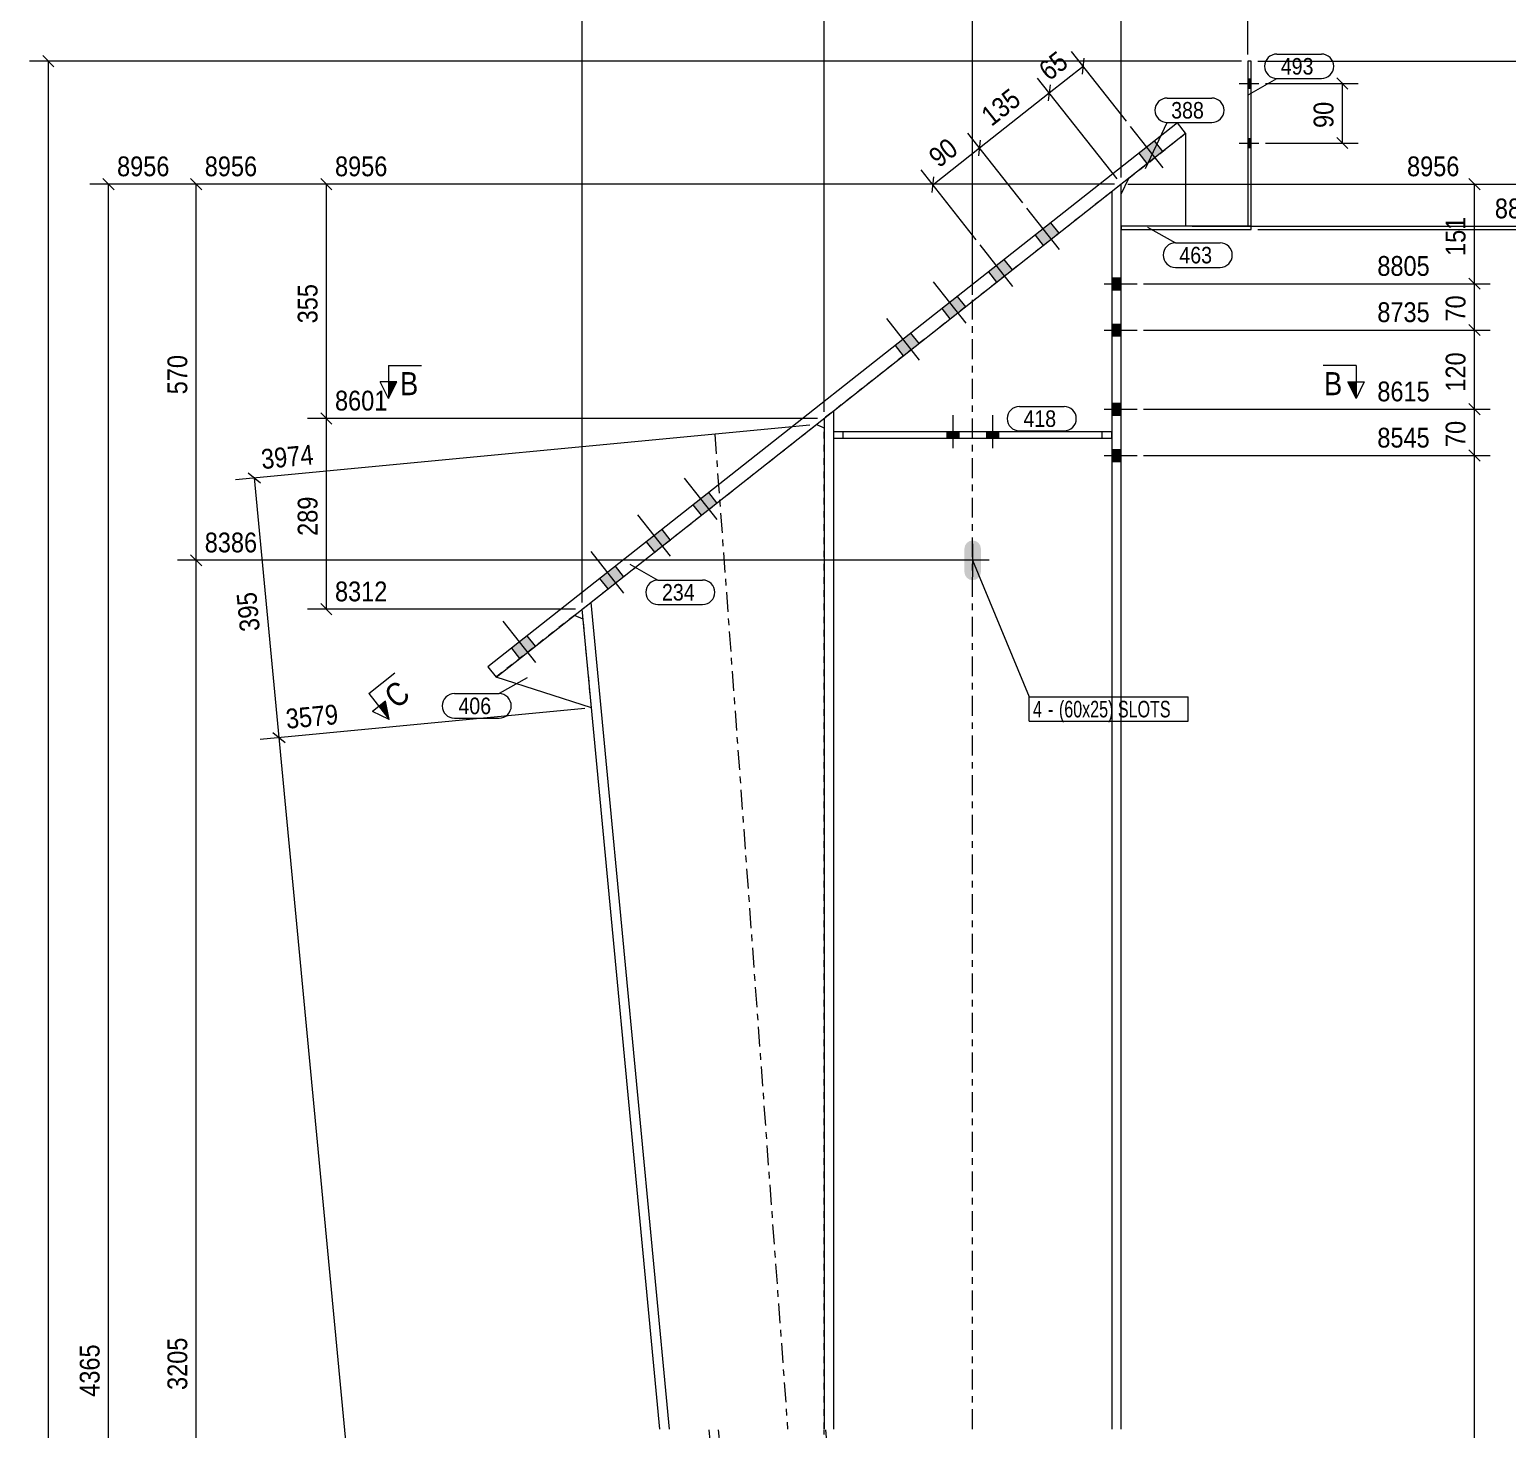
# Model space of a CAD drawing. Header units: millimetres. Extents: x 2 to 579, y 1 to 825.
# Drawn here: x 160.2 to 384, y 500.1 to 712.1 of the extents above; entities that cross this region are included whole.
import ezdxf

# ---------------------------------------------------------------- set-up
doc = ezdxf.new("R2010")
doc.units = ezdxf.units.MM
for name, pattern in [('XKITLINE00', [0]), ('XKITLINE01', [4, 1, -1, 1, -1]), ('XKITLINE03', [6, 3, -1, 1, -1])]:
    doc.linetypes.add(name, pattern=pattern)
for name, color, linetype, lineweight in [('Bolt', 3, 'Continuous', 0), ('BoltMark', 7, 'Continuous', 0), ('Dimensions', 7, 'Continuous', 0), ('Part', 2, 'Continuous', 0), ('PartMark', 7, 'Continuous', 0), ('Section', 6, 'Continuous', 0)]:
    doc.layers.add(name, color=color, linetype=linetype, lineweight=lineweight)
doc.styles.add('ARIAL', font='ARIAL.TTF')
doc.styles.add('ARIAL_NARROW', font='ARIALN.TTF')

# ---------------------------------------------------------------- blocks, each defined once
blk = doc.blocks.new('*A5')
at = {"layer": 'Bolt'}
for points in [[(325.53, 672.69), (324.13, 672.69), (324.13, 674.49), (325.53, 674.49)], [(325.53, 672.69), (324.13, 672.69), (324.13, 674.49), (325.53, 674.49)], [(325.53, 665.69), (324.13, 665.69), (324.13, 667.49), (325.53, 667.49)], [(325.53, 665.69), (324.13, 665.69), (324.13, 667.49), (325.53, 667.49)], [(325.53, 653.69), (324.13, 653.69), (324.13, 655.49), (325.53, 655.49)], [(325.53, 653.69), (324.13, 653.69), (324.13, 655.49), (325.53, 655.49)], [(325.53, 646.69), (324.13, 646.69), (324.13, 648.49), (325.53, 648.49)], [(325.53, 646.69), (324.13, 646.69), (324.13, 648.49), (325.53, 648.49)]]:
    blk.add_hatch(color=3, dxfattribs=at).paths.add_polyline_path(points, flags=17)
at = {"layer": 'Bolt', "color": 3, "linetype": 'XKITLINE00', "lineweight": 0}
for p, q in [((324.13, 674.49), (325.53, 674.49)), ((324.13, 674.49), (325.53, 674.49)), ((322.93, 673.59), (327.93, 673.59)), ((322.93, 673.59), (327.93, 673.59)), ((324.13, 672.69), (325.53, 672.69)), ((324.13, 672.69), (325.53, 672.69)), ((324.13, 667.49), (325.53, 667.49)), ((324.13, 667.49), (325.53, 667.49)), ((322.93, 666.59), (327.93, 666.59)), ((322.93, 666.59), (327.93, 666.59)), ((324.13, 665.69), (325.53, 665.69)), ((324.13, 665.69), (325.53, 665.69)), ((322.93, 654.59), (327.93, 654.59)), ((322.93, 654.59), (327.93, 654.59)), ((324.13, 655.49), (325.53, 655.49)), ((324.13, 655.49), (325.53, 655.49)), ((324.13, 653.69), (325.53, 653.69)), ((324.13, 653.69), (325.53, 653.69)), ((322.93, 647.59), (327.93, 647.59)), ((322.93, 647.59), (327.93, 647.59)), ((324.13, 648.49), (325.53, 648.49)), ((324.13, 648.49), (325.53, 648.49)), ((324.13, 646.69), (325.53, 646.69)), ((324.13, 646.69), (325.53, 646.69))]:
    blk.add_line(p, q, dxfattribs=at)
blk = doc.blocks.new('*A6')
at = {"layer": 'Bolt'}
blk.add_hatch(color=3, dxfattribs=at).paths.add_polyline_path([(303.51, 628.81), (303.03, 628.72), (302.55, 628.81), (302.15, 629.08), (301.88, 629.49), (301.78, 629.97), (301.78, 633.47), (301.88, 633.95), (302.15, 634.35), (302.55, 634.62), (303.03, 634.72), (303.51, 634.62), (303.92, 634.35), (304.19, 633.95), (304.28, 633.47), (304.28, 629.97), (304.19, 629.49), (303.92, 629.08)], flags=17)
at = {"layer": 'Bolt', "color": 3, "linetype": 'XKITLINE00', "lineweight": 0}
for p, q in [((303.03, 634.22), (303.03, 629.22)), ((305.53, 631.72), (300.53, 631.72))]:
    blk.add_line(p, q, dxfattribs=at)
blk = doc.blocks.new('*A7')
at = {"layer": 'Bolt'}
for points in [[(329.47, 691.78), (328.24, 693.35), (330.59, 695.21), (331.83, 693.64)], [(329.47, 691.78), (328.24, 693.35), (330.59, 695.21), (331.83, 693.64)], [(313.77, 679.4), (312.53, 680.97), (314.89, 682.83), (316.12, 681.26)], [(313.77, 679.4), (312.53, 680.97), (314.89, 682.83), (316.12, 681.26)], [(306.7, 673.83), (305.46, 675.4), (307.82, 677.26), (309.06, 675.69)], [(306.7, 673.83), (305.46, 675.4), (307.82, 677.26), (309.06, 675.69)], [(299.63, 668.26), (298.39, 669.83), (300.75, 671.68), (301.99, 670.11)], [(299.63, 668.26), (298.39, 669.83), (300.75, 671.68), (301.99, 670.11)], [(292.57, 662.68), (291.33, 664.26), (293.68, 666.11), (294.92, 664.54)], [(292.57, 662.68), (291.33, 664.26), (293.68, 666.11), (294.92, 664.54)], [(261.94, 638.54), (260.7, 640.11), (263.06, 641.97), (264.29, 640.4)], [(261.94, 638.54), (260.7, 640.11), (263.06, 641.97), (264.29, 640.4)], [(254.87, 632.97), (253.63, 634.54), (255.99, 636.4), (257.23, 634.83)], [(254.87, 632.97), (253.63, 634.54), (255.99, 636.4), (257.23, 634.83)], [(247.8, 627.4), (246.56, 628.97), (248.92, 630.82), (250.16, 629.25)], [(247.8, 627.4), (246.56, 628.97), (248.92, 630.82), (250.16, 629.25)], [(234.45, 616.87), (233.21, 618.44), (235.57, 620.3), (236.81, 618.73)], [(234.45, 616.87), (233.21, 618.44), (235.57, 620.3), (236.81, 618.73)]]:
    blk.add_hatch(color=3, dxfattribs=at).paths.add_polyline_path(points, flags=17)
at = {"layer": 'Bolt', "color": 3, "linetype": 'XKITLINE00', "lineweight": 0}
for p, q in [((331.89, 691.14), (326.94, 697.42)), ((331.89, 691.14), (326.94, 697.42)), ((331.83, 693.64), (330.59, 695.21)), ((331.83, 693.64), (330.59, 695.21)), ((329.47, 691.78), (328.24, 693.35)), ((329.47, 691.78), (328.24, 693.35)), ((316.18, 678.76), (311.23, 685.04)), ((316.18, 678.76), (311.23, 685.04)), ((316.12, 681.26), (314.89, 682.83)), ((316.12, 681.26), (314.89, 682.83)), ((313.77, 679.4), (312.53, 680.97)), ((313.77, 679.4), (312.53, 680.97)), ((309.12, 673.19), (304.16, 679.47)), ((309.12, 673.19), (304.16, 679.47)), ((309.06, 675.69), (307.82, 677.26)), ((309.06, 675.69), (307.82, 677.26)), ((302.05, 667.61), (297.1, 673.9)), ((302.05, 667.61), (297.1, 673.9)), ((306.7, 673.83), (305.46, 675.4)), ((306.7, 673.83), (305.46, 675.4)), ((301.99, 670.11), (300.75, 671.68)), ((301.99, 670.11), (300.75, 671.68)), ((299.63, 668.26), (298.39, 669.83)), ((299.63, 668.26), (298.39, 669.83)), ((294.98, 662.04), (290.03, 668.33)), ((294.98, 662.04), (290.03, 668.33)), ((294.92, 664.54), (293.68, 666.11)), ((294.92, 664.54), (293.68, 666.11)), ((292.57, 662.68), (291.33, 664.26)), ((292.57, 662.68), (291.33, 664.26)), ((264.35, 637.9), (259.4, 644.18)), ((264.35, 637.9), (259.4, 644.18)), ((264.29, 640.4), (263.06, 641.97)), ((264.29, 640.4), (263.06, 641.97)), ((257.29, 632.33), (252.33, 638.61)), ((257.29, 632.33), (252.33, 638.61)), ((261.94, 638.54), (260.7, 640.11)), ((261.94, 638.54), (260.7, 640.11)), ((257.23, 634.83), (255.99, 636.4)), ((257.23, 634.83), (255.99, 636.4)), ((254.87, 632.97), (253.63, 634.54)), ((254.87, 632.97), (253.63, 634.54)), ((250.22, 626.75), (245.27, 633.04)), ((250.22, 626.75), (245.27, 633.04)), ((250.16, 629.25), (248.92, 630.82)), ((250.16, 629.25), (248.92, 630.82)), ((247.8, 627.4), (246.56, 628.97)), ((247.8, 627.4), (246.56, 628.97)), ((236.87, 616.23), (231.92, 622.51)), ((236.87, 616.23), (231.92, 622.51)), ((236.81, 618.73), (235.57, 620.3)), ((236.81, 618.73), (235.57, 620.3)), ((234.45, 616.87), (233.21, 618.44)), ((234.45, 616.87), (233.21, 618.44))]:
    blk.add_line(p, q, dxfattribs=at)
blk = doc.blocks.new('*A8')
at = {"layer": 'Bolt'}
for points in [[(344.73, 704.6), (345.23, 704.6), (345.23, 703.2), (344.73, 703.2)], [(344.73, 695.6), (345.23, 695.6), (345.23, 694.2), (344.73, 694.2)]]:
    blk.add_hatch(color=3, dxfattribs=at).paths.add_polyline_path(points, flags=17)
at = {"layer": 'Bolt', "color": 3, "linetype": 'XKITLINE00', "lineweight": 0}
for p, q in [((343.39, 703.9), (346.39, 703.9)), ((344.73, 704.6), (345.23, 704.6)), ((344.73, 703.2), (345.23, 703.2)), ((343.39, 694.9), (346.39, 694.9)), ((344.73, 695.6), (345.23, 695.6)), ((344.73, 694.2), (345.23, 694.2))]:
    blk.add_line(p, q, dxfattribs=at)
blk = doc.blocks.new('*A9')
at = {"layer": 'Bolt'}
for points in [[(344.73, 704.6), (345.23, 704.6), (345.23, 703.2), (344.73, 703.2)], [(344.73, 695.6), (345.23, 695.6), (345.23, 694.2), (344.73, 694.2)]]:
    blk.add_hatch(color=3, dxfattribs=at).paths.add_polyline_path(points, flags=17)
at = {"layer": 'Bolt', "color": 3, "linetype": 'XKITLINE00', "lineweight": 0}
for p, q in [((343.39, 703.9), (346.39, 703.9)), ((344.73, 704.6), (345.23, 704.6)), ((344.73, 703.2), (345.23, 703.2)), ((343.39, 694.9), (346.39, 694.9)), ((344.73, 695.6), (345.23, 695.6)), ((344.73, 694.2), (345.23, 694.2))]:
    blk.add_line(p, q, dxfattribs=at)
blk = doc.blocks.new('*A13')
at = {"layer": 'Bolt'}
for points in [[(299.13, 650.22), (299.13, 651.22), (300.93, 651.22), (300.93, 650.22)], [(299.13, 650.22), (299.13, 651.22), (300.93, 651.22), (300.93, 650.22)], [(305.13, 650.22), (305.13, 651.22), (306.93, 651.22), (306.93, 650.22)], [(305.13, 650.22), (305.13, 651.22), (306.93, 651.22), (306.93, 650.22)]]:
    blk.add_hatch(color=3, dxfattribs=at).paths.add_polyline_path(points, flags=17)
at = {"layer": 'Bolt', "color": 3, "linetype": 'XKITLINE00', "lineweight": 0}
for p, q in [((300.03, 653.72), (300.03, 648.72)), ((300.03, 653.72), (300.03, 648.72)), ((306.03, 653.72), (306.03, 648.72)), ((306.03, 653.72), (306.03, 648.72)), ((299.13, 651.22), (299.13, 650.22)), ((299.13, 651.22), (299.13, 650.22)), ((300.93, 651.22), (300.93, 650.22)), ((300.93, 651.22), (300.93, 650.22)), ((305.13, 651.22), (305.13, 650.22)), ((305.13, 651.22), (305.13, 650.22)), ((306.93, 651.22), (306.93, 650.22)), ((306.93, 651.22), (306.93, 650.22))]:
    blk.add_line(p, q, dxfattribs=at)
blk = doc.blocks.new('*A14')
at = {"layer": 'Part', "color": 7, "linetype": 'XKITLINE01', "lineweight": 0}
for p, q in [((325.53, 688.67), (280.53, 653.2)), ((281.93, 651.22), (281.93, 650.22)), ((324.13, 651.22), (324.13, 650.22))]:
    blk.add_line(p, q, dxfattribs=at)
at = {"layer": 'Part', "color": 2, "linetype": 'XKITLINE00', "lineweight": 0}
for p, q in [((324.13, 687.57), (324.13, 651.22)), ((325.53, 500.18), (325.53, 688.67)), ((281.93, 654.3), (281.93, 651.22)), ((280.53, 653.2), (280.53, 500.18)), ((281.93, 650.22), (281.93, 500.18)), ((324.13, 650.22), (324.13, 500.18))]:
    blk.add_line(p, q, dxfattribs=at)
at = {"layer": 'Part', "color": 7, "linetype": 'XKITLINE03', "lineweight": 0}
blk.add_line((303.03, 500.18), (303.03, 680.94), dxfattribs=at)
blk = doc.blocks.new('*A15')
at = {"layer": 'Part', "color": 2, "linetype": 'XKITLINE00', "lineweight": 0}
for p, q in [((334.05, 697.94), (229.6, 615.6)), ((230.84, 614.03), (335.29, 696.37)), ((335.29, 696.37), (334.05, 697.94)), ((229.6, 615.6), (230.84, 614.03))]:
    blk.add_line(p, q, dxfattribs=at)
blk = doc.blocks.new('*A16')
at = {"layer": 'Part', "color": 2, "linetype": 'XKITLINE00', "lineweight": 0}
for p, q in [((345.23, 682.3), (325.53, 682.3)), ((325.53, 681.8), (345.23, 681.8)), ((345.23, 681.8), (345.23, 682.3))]:
    blk.add_line(p, q, dxfattribs=at)
at = {"layer": 'Part', "color": 7, "linetype": 'XKITLINE01', "lineweight": 0}
blk.add_line((325.53, 682.3), (325.53, 681.8), dxfattribs=at)
blk = doc.blocks.new('*A17')
at = {"layer": 'Part', "color": 2, "linetype": 'XKITLINE00', "lineweight": 0}
for p, q in [((345.23, 707.3), (344.73, 707.3)), ((344.73, 707.3), (344.73, 682.3)), ((345.23, 682.3), (345.23, 707.3)), ((344.73, 682.3), (345.23, 682.3))]:
    blk.add_line(p, q, dxfattribs=at)
blk = doc.blocks.new('*A18')
at = {"layer": 'Part', "color": 7, "linetype": 'XKITLINE01', "lineweight": 0}
for p, q in [((326.71, 689.6), (335.29, 696.37)), ((325.53, 682.3), (325.53, 687.17)), ((335.29, 682.3), (325.53, 682.3))]:
    blk.add_line(p, q, dxfattribs=at)
at = {"layer": 'Part', "color": 2, "linetype": 'XKITLINE00', "lineweight": 0}
for p, q in [((335.29, 696.37), (335.29, 682.3)), ((325.53, 687.17), (326.71, 689.6))]:
    blk.add_line(p, q, dxfattribs=at)
blk = doc.blocks.new('*A21')
at = {"layer": 'Part', "color": 7, "linetype": 'XKITLINE01', "lineweight": 0}
for p, q in [((242.71, 623.38), (230.84, 614.03)), ((245.3, 609.38), (244.03, 622.82))]:
    blk.add_line(p, q, dxfattribs=at)
at = {"layer": 'Part', "color": 2, "linetype": 'XKITLINE00', "lineweight": 0}
for p, q in [((244.03, 622.82), (242.71, 623.38)), ((245.3, 609.38), (230.84, 614.03))]:
    blk.add_line(p, q, dxfattribs=at)
blk = doc.blocks.new('*A22')
at = {"layer": 'Part', "color": 7, "linetype": 'XKITLINE01', "lineweight": 0}
for p, q in [((243.89, 624.31), (279.37, 652.28)), ((279.37, 652.28), (280.54, 651.73)), ((280.53, 500.18), (280.53, 651.73)), ((280.53, 500.18), (280.54, 651.73)), ((280.54, 651.73), (280.53, 651.73)), ((280.53, 331.36), (280.53, 500.08)), ((280.53, 331.36), (280.53, 500.08))]:
    blk.add_line(p, q, dxfattribs=at)
at = {"layer": 'Part', "color": 2, "linetype": 'XKITLINE00', "lineweight": 0}
for p, q in [((280.53, 651.73), (279.37, 652.28)), ((245.19, 625.34), (257.08, 500.18)), ((255.67, 500.18), (243.89, 624.31)), ((279.14, 331.22), (263.1, 500.08)), ((264.51, 500.08), (280.53, 331.36)), ((280.53, 331.36), (279.14, 331.22))]:
    blk.add_line(p, q, dxfattribs=at)
at = {"layer": 'Part', "color": 7, "linetype": 'XKITLINE03', "lineweight": 0}
for p, q in [((263.97, 650.84), (275.01, 500.18)), ((280.75, 500.08), (281.48, 490.19))]:
    blk.add_line(p, q, dxfattribs=at)
blk = doc.blocks.new('*A26')
at = {"layer": 'Part', "color": 2, "linetype": 'XKITLINE00', "lineweight": 0}
for p, q in [((281.93, 651.22), (324.13, 651.22)), ((281.93, 651.22), (281.93, 650.22)), ((281.93, 650.22), (324.13, 650.22)), ((324.13, 650.22), (324.13, 651.22))]:
    blk.add_line(p, q, dxfattribs=at)
at = {"layer": 'Part', "color": 7, "linetype": 'XKITLINE01', "lineweight": 0}
for p, q in [((283.43, 650.22), (283.43, 651.22)), ((322.63, 650.22), (322.63, 651.22))]:
    blk.add_line(p, q, dxfattribs=at)
blk = doc.blocks.new('*A80')
at = {"layer": 'Dimensions', "color": 7, "linetype": 'XKITLINE00', "lineweight": 0}
for p, q in [((328.93, 647.59), (381.43, 647.59)), ((378.18, 648.44), (379.88, 646.75)), ((379.03, 87.23), (379.03, 647.59))]:
    blk.add_line(p, q, dxfattribs=at)
at = {"layer": 'Dimensions', "color": 3}
blk.add_point((379.03, 647.59), dxfattribs=at)
at = {"layer": 'Dimensions', "color": 3, "style": 'ARIAL', "width": 0.85}
blk.add_text('8545', height=3, dxfattribs=at).set_placement((364.33, 648.79))
blk = doc.blocks.new('*A81')
at = {"layer": 'Dimensions', "color": 7, "linetype": 'XKITLINE00', "lineweight": 0}
for p, q in [((328.93, 654.59), (381.43, 654.59)), ((378.18, 655.44), (379.88, 653.75)), ((379.03, 647.59), (379.03, 654.59)), ((328.93, 647.59), (381.43, 647.59)), ((378.18, 648.44), (379.88, 646.75))]:
    blk.add_line(p, q, dxfattribs=at)
at = {"layer": 'Dimensions', "color": 3}
for p in [(379.03, 654.59), (379.03, 647.59)]:
    blk.add_point(p, dxfattribs=at)
at = {"layer": 'Dimensions', "color": 3, "style": 'ARIAL', "width": 0.85}
blk.add_text('8615', height=3, dxfattribs=at).set_placement((364.33, 655.79))
blk.add_text('70', height=3, rotation=90.0002, dxfattribs=at).set_placement((377.68, 648.87))
blk = doc.blocks.new('*A82')
at = {"layer": 'Dimensions', "color": 7, "linetype": 'XKITLINE00', "lineweight": 0}
for p, q in [((378.18, 667.44), (379.88, 665.75)), ((328.93, 666.59), (381.43, 666.59)), ((379.03, 654.59), (379.03, 666.59)), ((328.93, 654.59), (381.43, 654.59)), ((378.18, 655.44), (379.88, 653.75))]:
    blk.add_line(p, q, dxfattribs=at)
at = {"layer": 'Dimensions', "color": 3}
for p in [(379.03, 666.59), (379.03, 654.59)]:
    blk.add_point(p, dxfattribs=at)
at = {"layer": 'Dimensions', "color": 3, "style": 'ARIAL', "width": 0.85}
blk.add_text('8735', height=3, dxfattribs=at).set_placement((364.33, 667.79))
blk.add_text('120', height=3, rotation=90.0002, dxfattribs=at).set_placement((377.68, 657.26))
blk = doc.blocks.new('*A83')
at = {"layer": 'Dimensions', "color": 7, "linetype": 'XKITLINE00', "lineweight": 0}
for p, q in [((378.18, 674.44), (379.88, 672.75)), ((328.93, 673.59), (381.43, 673.59)), ((379.03, 666.59), (379.03, 673.59)), ((378.18, 667.44), (379.88, 665.75)), ((328.93, 666.59), (381.43, 666.59))]:
    blk.add_line(p, q, dxfattribs=at)
at = {"layer": 'Dimensions', "color": 3}
for p in [(379.03, 673.59), (379.03, 666.59)]:
    blk.add_point(p, dxfattribs=at)
at = {"layer": 'Dimensions', "color": 3, "style": 'ARIAL', "width": 0.85}
blk.add_text('8805', height=3, dxfattribs=at).set_placement((364.33, 674.79))
blk.add_text('70', height=3, rotation=90.0002, dxfattribs=at).set_placement((377.68, 667.87))
blk = doc.blocks.new('*A84')
at = {"layer": 'Dimensions', "color": 7, "linetype": 'XKITLINE00', "lineweight": 0}
for p, q in [((378.18, 689.52), (379.88, 687.83)), ((326.53, 688.67), (381.43, 688.67)), ((379.03, 673.59), (379.03, 688.67)), ((378.18, 674.44), (379.88, 672.75)), ((328.93, 673.59), (381.43, 673.59))]:
    blk.add_line(p, q, dxfattribs=at)
at = {"layer": 'Dimensions', "color": 3}
for p in [(379.03, 688.67), (379.03, 673.59)]:
    blk.add_point(p, dxfattribs=at)
at = {"layer": 'Dimensions', "color": 3, "style": 'ARIAL', "width": 0.85}
blk.add_text('8956', height=3, dxfattribs=at).set_placement((368.83, 689.87))
blk.add_text('151', height=3, rotation=90.0002, dxfattribs=at).set_placement((377.68, 677.8))
blk = doc.blocks.new('*A85')
at = {"layer": 'Dimensions', "color": 7, "linetype": 'XKITLINE00', "lineweight": 0}
for p, q in [((347.39, 703.9), (361.43, 703.9)), ((358.18, 704.75), (359.88, 703.05)), ((359.03, 694.9), (359.03, 703.9)), ((347.39, 694.9), (361.43, 694.9)), ((358.18, 695.75), (359.88, 694.05))]:
    blk.add_line(p, q, dxfattribs=at)
at = {"layer": 'Dimensions', "color": 3}
for p in [(359.03, 703.9), (359.03, 694.9)]:
    blk.add_point(p, dxfattribs=at)
at = {"layer": 'Dimensions', "color": 3, "style": 'ARIAL', "width": 0.85}
blk.add_text('90', height=3, rotation=90.0002, dxfattribs=at).set_placement((357.68, 697.18))
blk = doc.blocks.new('*A86')
at = {"layer": 'Dimensions', "color": 7, "linetype": 'XKITLINE00', "lineweight": 0}
for p, q in [((244.31, 609.28), (195.13, 604.61)), ((197.04, 605.65), (198.89, 604.12)), ((224.45, 326.03), (197.97, 604.88)), ((223.77, 333.22), (224.45, 326.03)), ((278.14, 331.13), (221.61, 325.76)), ((278.14, 331.13), (222.06, 325.8)), ((223.71, 328.47), (224.45, 326.03)), ((224.71, 328.57), (224.45, 326.03)), ((223.52, 326.8), (225.37, 325.27))]:
    blk.add_line(p, q, dxfattribs=at)
at = {"layer": 'Dimensions', "color": 3}
for p in [(197.97, 604.88), (224.45, 326.03)]:
    blk.add_point(p, dxfattribs=at)
at = {"layer": 'Dimensions', "color": 7}
blk.add_point((224.45, 326.03), dxfattribs=at)
at = {"layer": 'Dimensions', "color": 3, "style": 'ARIAL', "width": 0.85}
for s, rotation, p in [('3579', 5.4259, (199.15, 606.2)), ('3579', 95.4261, (210.28, 460.9)), ('RD', -84.5743, (224.96, 333.33))]:
    blk.add_text(s, height=3, rotation=rotation, dxfattribs=at).set_placement(p)
blk = doc.blocks.new('*A87')
at = {"layer": 'Dimensions', "color": 7, "linetype": 'XKITLINE00', "lineweight": 0}
for p, q in [((278.38, 652.19), (191.4, 643.93)), ((193.31, 644.96), (195.16, 643.43)), ((197.97, 604.88), (194.23, 644.2)), ((244.31, 609.28), (195.13, 604.61)), ((197.04, 605.65), (198.89, 604.12))]:
    blk.add_line(p, q, dxfattribs=at)
at = {"layer": 'Dimensions', "color": 3}
for p in [(194.23, 644.2), (197.97, 604.88)]:
    blk.add_point(p, dxfattribs=at)
at = {"layer": 'Dimensions', "color": 3, "style": 'ARIAL', "width": 0.85}
for s, rotation, p in [('3974', 5.4259, (195.41, 645.52)), ('395', 95.4261, (195.07, 621.09))]:
    blk.add_text(s, height=3, rotation=rotation, dxfattribs=at).set_placement(p)
blk = doc.blocks.new('*A88')
at = {"layer": 'Dimensions', "color": 7, "linetype": 'XKITLINE00', "lineweight": 0}
for p, q in [((303.03, 671.94), (303.03, 733.04)), ((344.73, 708.3), (344.73, 733.04)), ((303.88, 731.04), (302.18, 729.34)), ((303.03, 730.19), (344.73, 730.19)), ((345.58, 731.04), (343.88, 729.34))]:
    blk.add_line(p, q, dxfattribs=at)
at = {"layer": 'Dimensions', "color": 3}
for p in [(303.03, 730.19), (344.73, 730.19)]:
    blk.add_point(p, dxfattribs=at)
at = {"layer": 'Dimensions', "color": 3, "style": 'ARIAL', "width": 0.85}
blk.add_text('417', height=3, dxfattribs=at).set_placement((320.55, 731.54))
blk = doc.blocks.new('*A91')
at = {"layer": 'BoltMark', "color": 7, "linetype": 'XKITLINE00', "lineweight": 0}
for p, q in [((303.03, 631.72), (311.57, 611.04)), ((311.57, 611.04), (335.69, 611.04)), ((311.57, 607.34), (311.57, 611.04)), ((335.69, 607.34), (335.69, 611.04)), ((311.57, 607.34), (335.69, 607.34))]:
    blk.add_line(p, q, dxfattribs=at)
at = {"layer": 'BoltMark', "color": 3, "style": 'ARIAL_NARROW', "width": 0.85}
for s, p in [('4', (312.17, 607.94)), ('-', (314.44, 607.94)), ('(60x25) SLOTS', (316.1, 607.94))]:
    blk.add_text(s, height=2.5, dxfattribs=at).set_placement(p)
blk = doc.blocks.new('*A92')
at = {"layer": 'PartMark', "color": 7, "linetype": 'XKITLINE00', "lineweight": 0}
for p, q in [((310.12, 655.02), (316.88, 655.02)), ((310.12, 651.32), (316.88, 651.32))]:
    blk.add_line(p, q, dxfattribs=at)
for centre, start, end in [((310.12, 653.17), 90, 270), ((316.88, 653.17), 270, 90)]:
    blk.add_arc(centre, 1.85, start, end, dxfattribs=at)
at = {"layer": 'PartMark', "color": 3, "style": 'ARIAL', "width": 0.85}
blk.add_text('418', height=2.5, dxfattribs=at).set_placement((310.72, 651.92))
blk = doc.blocks.new('*A95')
at = {"layer": 'PartMark', "color": 7, "linetype": 'XKITLINE00', "lineweight": 0}
for p, q in [((235.54, 613.93), (231.3, 611.53)), ((224.54, 611.53), (231.3, 611.53)), ((224.54, 607.83), (231.3, 607.83))]:
    blk.add_line(p, q, dxfattribs=at)
for centre, start, end in [((224.54, 609.68), 90, 270), ((231.3, 609.68), 270, 90)]:
    blk.add_arc(centre, 1.85, start, end, dxfattribs=at)
at = {"layer": 'PartMark', "color": 3, "style": 'ARIAL', "width": 0.85}
blk.add_text('406', height=2.5, dxfattribs=at).set_placement((225.14, 608.43))
blk = doc.blocks.new('*A96')
at = {"layer": 'PartMark', "color": 7, "linetype": 'XKITLINE00', "lineweight": 0}
for p, q in [((332.5, 701.71), (339.26, 701.71)), ((329.22, 691.06), (332.5, 698.01)), ((332.5, 698.01), (339.26, 698.01))]:
    blk.add_line(p, q, dxfattribs=at)
for centre, start, end in [((332.5, 699.86), 90, 270), ((339.26, 699.86), 270, 90)]:
    blk.add_arc(centre, 1.85, start, end, dxfattribs=at)
at = {"layer": 'PartMark', "color": 3, "style": 'ARIAL', "width": 0.85}
blk.add_text('388', height=2.5, dxfattribs=at).set_placement((333.1, 698.61))
blk = doc.blocks.new('*A97')
at = {"layer": 'PartMark', "color": 7, "linetype": 'XKITLINE00', "lineweight": 0}
for p, q in [((349.1, 708.37), (355.87, 708.37)), ((344.86, 702.27), (349.1, 704.67)), ((349.1, 704.67), (355.87, 704.67))]:
    blk.add_line(p, q, dxfattribs=at)
for centre, start, end in [((349.1, 706.52), 90, 270), ((355.87, 706.52), 270, 90)]:
    blk.add_arc(centre, 1.85, start, end, dxfattribs=at)
at = {"layer": 'PartMark', "color": 3, "style": 'ARIAL', "width": 0.85}
blk.add_text('493', height=2.5, dxfattribs=at).set_placement((349.7, 705.27))
blk = doc.blocks.new('*A98')
at = {"layer": 'PartMark', "color": 7, "linetype": 'XKITLINE00', "lineweight": 0}
for p, q in [((329.5, 682.17), (333.74, 679.78)), ((333.74, 679.78), (340.51, 679.78)), ((333.74, 676.08), (340.51, 676.08))]:
    blk.add_line(p, q, dxfattribs=at)
for centre, start, end in [((333.74, 677.93), 90, 270), ((340.51, 677.93), 270, 90)]:
    blk.add_arc(centre, 1.85, start, end, dxfattribs=at)
at = {"layer": 'PartMark', "color": 3, "style": 'ARIAL', "width": 0.85}
blk.add_text('463', height=2.5, dxfattribs=at).set_placement((334.34, 676.68))
blk = doc.blocks.new('*A99')
at = {"layer": 'PartMark', "color": 7, "linetype": 'XKITLINE00', "lineweight": 0}
for p, q in [((251.12, 631.12), (255.37, 628.73)), ((255.37, 628.73), (262.13, 628.73)), ((255.37, 625.03), (262.13, 625.03))]:
    blk.add_line(p, q, dxfattribs=at)
for centre, start, end in [((255.37, 626.88), 90, 270), ((262.13, 626.88), 270, 90)]:
    blk.add_arc(centre, 1.85, start, end, dxfattribs=at)
at = {"layer": 'PartMark', "color": 3, "style": 'ARIAL', "width": 0.85}
blk.add_text('234', height=2.5, dxfattribs=at).set_placement((255.97, 625.63))
blk = doc.blocks.new('*A103')
at = {"layer": 'Section'}
for points in [[(353.24, 720.06), (354.78, 718.1), (352.25, 719.29)], [(214.1, 610.38), (214.66, 607.64), (213.11, 609.6)]]:
    blk.add_hatch(color=3, dxfattribs=at).paths.add_polyline_path(points, flags=17)
at = {"layer": 'Section', "color": 1, "linetype": 'XKITLINE00', "lineweight": 0}
for p, q in [((351.69, 722.03), (347.76, 718.93)), ((351.69, 722.03), (354.78, 718.1)), ((211.57, 611.56), (215.49, 614.66)), ((211.57, 611.56), (214.66, 607.64))]:
    blk.add_line(p, q, dxfattribs=at)
at = {"layer": 'Section', "color": 3, "linetype": 'XKITLINE00', "lineweight": 0}
for p, q in [((352.25, 719.29), (354.22, 720.84)), ((354.22, 720.84), (354.78, 718.1)), ((354.78, 718.1), (352.25, 719.29)), ((214.1, 610.38), (212.13, 608.83)), ((214.66, 607.64), (214.1, 610.38)), ((214.66, 607.64), (212.13, 608.83))]:
    blk.add_line(p, q, dxfattribs=at)
at = {"layer": 'Section', "color": 7, "style": 'ARIAL', "width": 0.85}
for p in [(350.45, 715.32), (215.73, 609.11)]:
    blk.add_text('C', height=3.5, rotation=38.2507, dxfattribs=at).set_placement(p)
blk = doc.blocks.new('*A105')
at = {"layer": 'Section'}
for points in [[(215.79, 658.72), (214.54, 656.22), (214.54, 658.72)], [(361.1, 658.72), (361.1, 656.22), (359.85, 658.72)]]:
    blk.add_hatch(color=3, dxfattribs=at).paths.add_polyline_path(points, flags=17)
at = {"layer": 'Section', "color": 1, "linetype": 'XKITLINE00', "lineweight": 0}
for p, q in [((214.54, 661.22), (219.54, 661.22)), ((214.54, 661.22), (214.54, 656.22)), ((361.1, 661.22), (356.1, 661.22)), ((361.1, 661.22), (361.1, 656.22))]:
    blk.add_line(p, q, dxfattribs=at)
at = {"layer": 'Section', "color": 3, "linetype": 'XKITLINE00', "lineweight": 0}
for p, q in [((214.54, 656.22), (213.29, 658.72)), ((215.79, 658.72), (213.29, 658.72)), ((214.54, 656.22), (215.79, 658.72)), ((359.85, 658.72), (362.35, 658.72)), ((361.1, 656.22), (359.85, 658.72)), ((362.35, 658.72), (361.1, 656.22))]:
    blk.add_line(p, q, dxfattribs=at)
at = {"layer": 'Section', "color": 7, "style": 'ARIAL', "width": 0.85}
for p in [(216.29, 656.72), (356.24, 656.72)]:
    blk.add_text('B', height=3.5, dxfattribs=at).set_placement(p)
blk = doc.blocks.new('*A107')
at = {"layer": 'Dimensions', "color": 7, "linetype": 'XKITLINE00', "lineweight": 0}
for p, q in [((204.3, 654.05), (205.99, 652.35)), ((279.53, 653.2), (202.3, 653.2)), ((205.15, 624.31), (205.15, 653.2)), ((204.3, 625.16), (205.99, 623.46)), ((242.89, 624.31), (202.3, 624.31))]:
    blk.add_line(p, q, dxfattribs=at)
at = {"layer": 'Dimensions', "color": 3}
for p in [(205.15, 653.2), (205.15, 624.31)]:
    blk.add_point(p, dxfattribs=at)
at = {"layer": 'Dimensions', "color": 3, "style": 'ARIAL', "width": 0.85}
for s, p in [('8601', (206.45, 654.4)), ('8312', (206.45, 625.51))]:
    blk.add_text(s, height=3, dxfattribs=at).set_placement(p)
blk.add_text('289', height=3, rotation=90.0002, dxfattribs=at).set_placement((203.8, 635.42))
blk = doc.blocks.new('*A108')
at = {"layer": 'Dimensions', "color": 7, "linetype": 'XKITLINE00', "lineweight": 0}
for p, q in [((204.3, 689.52), (205.99, 687.83)), ((324.53, 688.67), (202.3, 688.67)), ((205.15, 653.2), (205.15, 688.67)), ((204.3, 654.05), (205.99, 652.35)), ((279.53, 653.2), (202.3, 653.2))]:
    blk.add_line(p, q, dxfattribs=at)
at = {"layer": 'Dimensions', "color": 3}
for p in [(205.15, 688.67), (205.15, 653.2)]:
    blk.add_point(p, dxfattribs=at)
at = {"layer": 'Dimensions', "color": 3, "style": 'ARIAL', "width": 0.85}
blk.add_text('8956', height=3, dxfattribs=at).set_placement((206.45, 689.87))
blk.add_text('355', height=3, rotation=90.0002, dxfattribs=at).set_placement((203.8, 667.6))
blk = doc.blocks.new('*A109')
at = {"layer": 'Dimensions', "color": 7, "linetype": 'XKITLINE00', "lineweight": 0}
for p, q in [((244.73, 718.67), (243.04, 716.97)), ((243.89, 625.31), (243.89, 720.67)), ((281.38, 718.67), (279.68, 716.97)), ((280.53, 654.2), (280.53, 720.67)), ((243.89, 717.82), (280.53, 717.82))]:
    blk.add_line(p, q, dxfattribs=at)
at = {"layer": 'Dimensions', "color": 3}
for p in [(243.89, 717.82), (280.53, 717.82)]:
    blk.add_point(p, dxfattribs=at)
at = {"layer": 'Dimensions', "color": 3, "style": 'ARIAL', "width": 0.85}
blk.add_text('366', height=3, dxfattribs=at).set_placement((258.87, 719.17))
blk = doc.blocks.new('*A110')
at = {"layer": 'Dimensions', "color": 7, "linetype": 'XKITLINE00', "lineweight": 0}
for p, q in [((281.38, 718.67), (279.68, 716.97)), ((280.53, 654.2), (280.53, 720.67)), ((303.88, 718.67), (302.18, 716.97)), ((303.03, 671.94), (303.03, 720.67)), ((280.53, 717.82), (303.03, 717.82))]:
    blk.add_line(p, q, dxfattribs=at)
at = {"layer": 'Dimensions', "color": 3}
for p in [(280.53, 717.82), (303.03, 717.82)]:
    blk.add_point(p, dxfattribs=at)
at = {"layer": 'Dimensions', "color": 3, "style": 'ARIAL', "width": 0.85}
blk.add_text('225', height=3, dxfattribs=at).set_placement((288.44, 719.17))
blk = doc.blocks.new('*A111')
at = {"layer": 'Dimensions', "color": 7, "linetype": 'XKITLINE00', "lineweight": 0}
for p, q in [((303.88, 718.67), (302.18, 716.97)), ((303.03, 671.94), (303.03, 720.67)), ((326.38, 718.67), (324.68, 716.97)), ((325.53, 689.67), (325.53, 720.67)), ((303.03, 717.82), (325.53, 717.82))]:
    blk.add_line(p, q, dxfattribs=at)
at = {"layer": 'Dimensions', "color": 3}
for p in [(303.03, 717.82), (325.53, 717.82)]:
    blk.add_point(p, dxfattribs=at)
at = {"layer": 'Dimensions', "color": 3, "style": 'ARIAL', "width": 0.85}
blk.add_text('225', height=3, dxfattribs=at).set_placement((310.94, 719.17))
blk = doc.blocks.new('*A112')
at = {"layer": 'Dimensions', "color": 7, "linetype": 'XKITLINE00', "lineweight": 0}
for p, q in [((310.61, 685.83), (302.28, 696.4)), ((296.98, 688.59), (304.05, 694.16)), ((304.19, 695.35), (303.9, 692.97)), ((303.55, 680.25), (295.21, 690.82)), ((297.12, 689.78), (296.84, 687.39))]:
    blk.add_line(p, q, dxfattribs=at)
at = {"layer": 'Dimensions', "color": 3}
for p in [(304.05, 694.16), (296.98, 688.59)]:
    blk.add_point(p, dxfattribs=at)
at = {"layer": 'Dimensions', "color": 3, "style": 'ARIAL', "width": 0.85}
blk.add_text('90', height=3, rotation=38.2507, dxfattribs=at).set_placement((297.93, 691.05))
blk = doc.blocks.new('*A113')
at = {"layer": 'Dimensions', "color": 7, "linetype": 'XKITLINE00', "lineweight": 0}
for p, q in [((324.91, 689.46), (312.87, 704.74)), ((314.77, 703.69), (314.49, 701.31)), ((304.05, 694.16), (314.63, 702.5)), ((310.61, 685.83), (302.28, 696.4)), ((304.19, 695.35), (303.9, 692.97))]:
    blk.add_line(p, q, dxfattribs=at)
at = {"layer": 'Dimensions', "color": 3}
for p in [(314.63, 702.5), (304.05, 694.16)]:
    blk.add_point(p, dxfattribs=at)
at = {"layer": 'Dimensions', "color": 3, "style": 'ARIAL', "width": 0.85}
blk.add_text('135', height=3, rotation=38.2507, dxfattribs=at).set_placement((305.88, 697.32))
blk = doc.blocks.new('*A114')
at = {"layer": 'Dimensions', "color": 7, "linetype": 'XKITLINE00', "lineweight": 0}
for p, q in [((326.32, 698.21), (317.99, 708.78)), ((319.89, 707.73), (319.61, 705.35)), ((314.63, 702.5), (319.75, 706.54)), ((324.91, 689.46), (312.87, 704.74)), ((314.77, 703.69), (314.49, 701.31))]:
    blk.add_line(p, q, dxfattribs=at)
at = {"layer": 'Dimensions', "color": 3}
for p in [(319.75, 706.54), (314.63, 702.5)]:
    blk.add_point(p, dxfattribs=at)
at = {"layer": 'Dimensions', "color": 3, "style": 'ARIAL', "width": 0.85}
blk.add_text('65', height=3, rotation=38.2507, dxfattribs=at).set_placement((314.61, 704.2))
blk = doc.blocks.new('*A115')
at = {"layer": 'Dimensions', "color": 7, "linetype": 'XKITLINE00', "lineweight": 0}
for p, q in [((162.18, 708.15), (163.88, 706.45)), ((343.73, 707.3), (160.18, 707.3)), ((163.03, 85.23), (163.03, 707.3))]:
    blk.add_line(p, q, dxfattribs=at)
at = {"layer": 'Dimensions', "color": 3}
blk.add_point((163.03, 707.3), dxfattribs=at)
blk = doc.blocks.new('*A117')
at = {"layer": 'Dimensions', "color": 7, "linetype": 'XKITLINE00', "lineweight": 0}
blk.add_line((326.53, 688.67), (393.43, 688.67), dxfattribs=at)
blk = doc.blocks.new('*A118')
at = {"layer": 'Dimensions', "color": 7, "linetype": 'XKITLINE00', "lineweight": 0}
for p, q in [((390.18, 708.15), (391.88, 706.45)), ((346.23, 707.3), (393.43, 707.3)), ((391.03, 688.67), (391.03, 707.3)), ((390.18, 689.52), (391.88, 687.83)), ((326.53, 688.67), (393.43, 688.67))]:
    blk.add_line(p, q, dxfattribs=at)
at = {"layer": 'Dimensions', "color": 3}
for p in [(391.03, 707.3), (391.03, 688.67)]:
    blk.add_point(p, dxfattribs=at)
at = {"layer": 'Dimensions', "color": 3, "style": 'ARIAL', "width": 0.85}
blk.add_text('186', height=3, rotation=90.0002, dxfattribs=at).set_placement((389.68, 694.65))
blk = doc.blocks.new('*A120')
at = {"layer": 'Dimensions', "color": 7, "linetype": 'XKITLINE00', "lineweight": 0}
for p, q in [((171.3, 689.52), (172.99, 687.83)), ((324.53, 688.67), (169.29, 688.67)), ((172.14, 330.36), (172.14, 688.67))]:
    blk.add_line(p, q, dxfattribs=at)
at = {"layer": 'Dimensions', "color": 3}
blk.add_point((172.14, 688.67), dxfattribs=at)
at = {"layer": 'Dimensions', "color": 3, "style": 'ARIAL', "width": 0.85}
blk.add_text('8956', height=3, dxfattribs=at).set_placement((173.44, 689.87))
blk.add_text('4365', height=3, rotation=90.0002, dxfattribs=at).set_placement((170.79, 505.07))
blk = doc.blocks.new('*A121')
at = {"layer": 'Dimensions', "color": 7, "linetype": 'XKITLINE00', "lineweight": 0}
blk.add_line((346.23, 681.8), (409.43, 681.8), dxfattribs=at)
blk = doc.blocks.new('*A122')
at = {"layer": 'Dimensions', "color": 7, "linetype": 'XKITLINE00', "lineweight": 0}
for p, q in [((406.18, 683.15), (407.88, 681.45)), ((336.29, 682.3), (409.43, 682.3)), ((346.23, 681.8), (409.43, 681.8)), ((406.18, 682.65), (407.88, 680.95)), ((407.03, 681.8), (407.03, 682.3))]:
    blk.add_line(p, q, dxfattribs=at)
at = {"layer": 'Dimensions', "color": 3}
for p in [(407.03, 682.3), (407.03, 681.8)]:
    blk.add_point(p, dxfattribs=at)
at = {"layer": 'Dimensions', "color": 3, "style": 'ARIAL', "width": 0.85}
blk.add_text('8892', height=3, dxfattribs=at).set_placement((382.13, 683.5))
blk.add_text('5', height=3, rotation=90.0002, dxfattribs=at).set_placement((405.68, 680.94))
blk = doc.blocks.new('*A123')
at = {"layer": 'Dimensions', "color": 7, "linetype": 'XKITLINE00', "lineweight": 0}
for p, q in [((406.18, 689.52), (407.88, 687.83)), ((326.53, 688.67), (409.88, 688.67)), ((407.03, 682.3), (407.03, 688.67)), ((406.18, 683.15), (407.88, 681.45)), ((336.29, 682.3), (409.88, 682.3))]:
    blk.add_line(p, q, dxfattribs=at)
at = {"layer": 'Dimensions', "color": 3}
for p in [(407.03, 688.67), (407.03, 682.3)]:
    blk.add_point(p, dxfattribs=at)
at = {"layer": 'Dimensions', "color": 3, "style": 'ARIAL', "width": 0.85}
blk.add_text('8956', height=3, dxfattribs=at).set_placement((396.83, 689.87))
blk.add_text('64', height=3, rotation=90.0002, dxfattribs=at).set_placement((411.38, 683.26))
blk = doc.blocks.new('*A127')
at = {"layer": 'Dimensions', "color": 7, "linetype": 'XKITLINE00', "lineweight": 0}
for p, q in [((302.03, 631.72), (182.57, 631.72)), ((184.57, 632.57), (186.27, 630.87)), ((185.42, 389.38), (185.42, 631.72)), ((184.57, 390.22), (186.27, 388.53)), ((302.03, 389.38), (182.57, 389.38))]:
    blk.add_line(p, q, dxfattribs=at)
at = {"layer": 'Dimensions', "color": 3}
for p in [(185.42, 631.72), (185.42, 389.38)]:
    blk.add_point(p, dxfattribs=at)
at = {"layer": 'Dimensions', "color": 3, "style": 'ARIAL', "width": 0.85}
blk.add_text('8386', height=3, dxfattribs=at).set_placement((186.72, 632.92))
blk.add_text('3205', height=3, rotation=90.0002, dxfattribs=at).set_placement((184.07, 506.1))
blk = doc.blocks.new('*A128')
at = {"layer": 'Dimensions', "color": 7, "linetype": 'XKITLINE00', "lineweight": 0}
for p, q in [((184.57, 689.52), (186.27, 687.83)), ((324.53, 688.67), (182.57, 688.67)), ((185.42, 631.72), (185.42, 688.67)), ((302.03, 631.72), (182.57, 631.72)), ((184.57, 632.57), (186.27, 630.87))]:
    blk.add_line(p, q, dxfattribs=at)
at = {"layer": 'Dimensions', "color": 3}
for p in [(185.42, 688.67), (185.42, 631.72)]:
    blk.add_point(p, dxfattribs=at)
at = {"layer": 'Dimensions', "color": 3, "style": 'ARIAL', "width": 0.85}
blk.add_text('8956', height=3, dxfattribs=at).set_placement((186.72, 689.87))
blk.add_text('570', height=3, rotation=90.0002, dxfattribs=at).set_placement((184.07, 656.86))

msp = doc.modelspace()

# ---------------------------------------------------------------- block references
at = {"lineweight": 0}
for name in ['*A88', '*A103', '*A109', '*A110', '*A111', '*A115', '*A114', '*A118', '*A97', '*A17', '*A113', '*A8', '*A9', '*A85', '*A96', '*A15', '*A7', '*A112', '*A18', '*A120', '*A128', '*A108', '*A84', '*A123', '*A117', '*A121', '*A122', '*A16', '*A98', '*A83', '*A5', '*A82', '*A105', '*A81', '*A107', '*A13', '*A92', '*A87', '*A22', '*A80', '*A26', '*A127', '*A6', '*A91', '*A99', '*A21', '*A95', '*A86']:
    msp.add_blockref(name, (0, 0), dxfattribs=at)
at = {"layer": 'Part', "lineweight": 0}
msp.add_blockref('*A14', (0, 0), dxfattribs=at)

doc.saveas('drawing.dxf')
